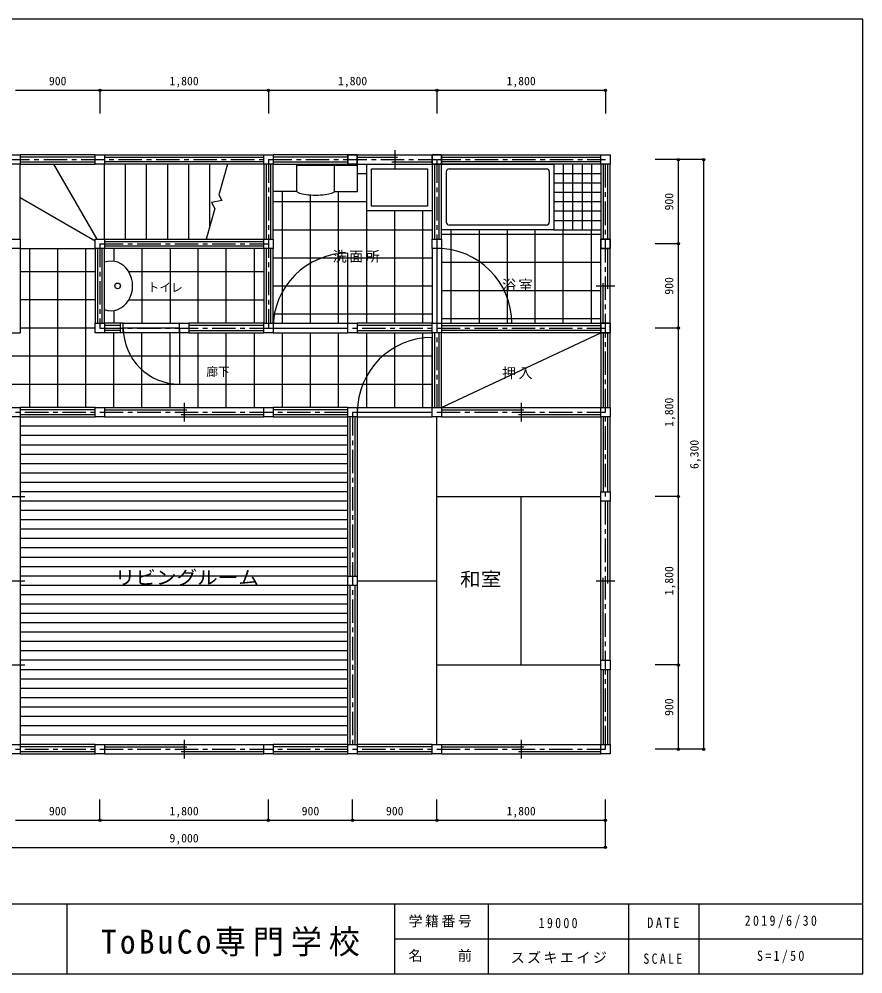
# Model space of a CAD drawing. Units: millimetres at full size, sheet at 1:50. Extents: x -7250 to 7250, y -5100 to 5100.
# Drawn here: x -1762 to 7250, y -5100 to 5100 of the extents above; entities that cross this region are included whole.
import ezdxf
from ezdxf.enums import TextEntityAlignment as Align

# ---------------------------------------------------------------- set-up
doc = ezdxf.new("R2010")
doc.units = ezdxf.units.MM
doc.header["$LTSCALE"] = 50
doc.header["$PDMODE"] = 32
doc.header["$PDSIZE"] = 25
doc.linetypes.add('CHAIN1', pattern=[8, 5, -1, 1, -1])
for name, color, linetype in [('0-0_中心線', 4, 'CHAIN1'), ('0-1_柱', 7, 'Continuous'), ('0-2_壁', 7, 'Continuous'), ('0-3_開閉口', 4, 'Continuous'), ('0-4_畳・床仕上げ', 4, 'Continuous'), ('0-5_家具設備', 4, 'Continuous'), ('0-6_文字', 7, 'Continuous'), ('0-7_寸法', 4, 'Continuous'), ('0-8_図名縮尺', 7, 'Continuous'), ('F-F', 7, 'Continuous')]:
    doc.layers.add(name, color=color, linetype=linetype)
doc.styles.add('ＭＳ ゴシック', font='')
doc.styles.get('ＭＳ ゴシック').set_extended_font_data('MS Gothic')

msp = doc.modelspace()

# ---------------------------------------------------------------- linework, layer by layer
at = {"layer": '0-0_中心線'}
for p, q in [((-2700, 3600), (2694.63, 3600)), ((900, 3600), (900, 1800)), ((2700, 3600), (2700, 900)), ((2704.63, 3600), (4500, 3600)), ((-900, 2700), (900, 2700)), ((-900, 2700), (-900, 1800)), ((-900, 1800), (4500, 1800)), ((1800, 900), (1800, -2700))]:
    msp.add_line(p, q, dxfattribs=at)
for points in [[(-4500, -2700), (4500, -2700), (4500, 3600)], [(-4500, -2700), (-4500, 900), (4500, 900)]]:
    msp.add_lwpolyline(points, dxfattribs=at)
at = {"layer": '0-1_柱'}
for p, q in [((1750, 3650), (1750, 3550)), ((-1750, 3550), (-1850, 3550)), ((-680, 1750), (-680, 1850)), ((-650, 1850), (-680, 1850)), ((-650, 1750), (-650, 1850)), ((-650, 1750), (-680, 1750))]:
    msp.add_line(p, q, dxfattribs=at)
for points in [[(-1850, 3550), (-1850, 3650), (-1750, 3650), (-1750, 3550)], [(1750, 3550), (1750, 3650), (1850, 3650), (1850, 3550)], [(1850, 3550), (1850, 3650), (1750, 3650)], [(1850, 3550), (1750, 3550), (1850, 3550)]]:
    msp.add_lwpolyline(points, dxfattribs=at)
for points in [[(-1850, 3550), (-1850, 3650), (-1750, 3650), (-1750, 3550)], [(-1850, 3550), (-1850, 3650), (-1750, 3650), (-1750, 3550)], [(-950, 3550), (-950, 3650), (-850, 3650), (-850, 3550)], [(-950, 3550), (-950, 3650), (-850, 3650), (-850, 3550)], [(850, 3550), (850, 3650), (950, 3650), (950, 3550)], [(950, 3550), (850, 3550), (850, 3650), (950, 3650)], [(850, 3550), (850, 3650), (950, 3650), (950, 3550)], [(2650, 3550), (2650, 3650), (2750, 3650), (2750, 3550)], [(2750, 3550), (2650, 3550), (2650, 3650), (2750, 3650)], [(2650, 3650), (2650, 3550), (2750, 3550), (2750, 3650)], [(4450, 3550), (4450, 3650), (4550, 3650), (4550, 3550)], [(4550, 3550), (4450, 3550), (4450, 3650), (4550, 3650)], [(-1750, 2650), (-1850, 2650), (-1850, 2750), (-1750, 2750)], [(-950, 2650), (-950, 2750), (-850, 2750), (-850, 2650)], [(-850, 2650), (-950, 2650), (-950, 2750), (-850, 2750)], [(850, 2650), (850, 2750), (950, 2750), (950, 2650)], [(950, 2650), (850, 2650), (850, 2750), (950, 2750)], [(950, 2650), (850, 2650), (850, 2750), (950, 2750)], [(2750, 2650), (2650, 2650), (2650, 2750), (2750, 2750)], [(2650, 2750), (2750, 2750), (2750, 2650), (2650, 2650)], [(4550, 2650), (4450, 2650), (4450, 2750), (4550, 2750)], [(4450, 2650), (4550, 2650), (4550, 2750), (4450, 2750)], [(-850, 1750), (-950, 1750), (-950, 1850), (-850, 1850)], [(-850, 1850), (-850, 1750), (-950, 1750), (-950, 1850)], [(-50, 1750), (-50, 1850), (50, 1850), (50, 1750)], [(50, 1850), (50, 1750), (-50, 1750), (-50, 1850)], [(950, 1750), (850, 1750), (850, 1850), (950, 1850)], [(850, 1750), (850, 1850), (950, 1850), (950, 1750)], [(850, 1750), (850, 1850), (950, 1850), (950, 1750)], [(1750, 1750), (1750, 1850), (1850, 1850), (1850, 1750)], [(1750, 1750), (1750, 1850), (1850, 1850), (1850, 1750)], [(2650, 1750), (2650, 1850), (2750, 1850), (2750, 1750)], [(2750, 1750), (2650, 1750), (2650, 1850), (2750, 1850)], [(2650, 1750), (2650, 1850), (2750, 1850), (2750, 1750)], [(2650, 1850), (2750, 1850), (2750, 1750), (2650, 1750)], [(4450, 1750), (4450, 1850), (4550, 1850), (4550, 1750)], [(4550, 1750), (4450, 1750), (4450, 1850), (4550, 1850)], [(4450, 1750), (4550, 1750), (4550, 1850), (4450, 1850)], [(-1850, 850), (-1850, 950), (-1750, 950), (-1750, 850)], [(-1750, 850), (-1850, 850), (-1850, 950), (-1750, 950)], [(-1750, 950), (-1750, 850), (-1850, 850), (-1850, 950)], [(-950, 850), (-950, 950), (-850, 950), (-850, 850)], [(-950, 850), (-950, 950), (-850, 950), (-850, 850)], [(850, 850), (850, 950), (950, 950), (950, 850)], [(850, 850), (850, 950), (950, 950), (950, 850)], [(1850, 850), (1750, 850), (1750, 950), (1850, 950)], [(1750, 850), (1750, 950), (1850, 950), (1850, 850)], [(1750, 850), (1750, 950), (1850, 950), (1850, 850)], [(2750, 850), (2650, 850), (2650, 950), (2750, 950)], [(2650, 850), (2650, 950), (2750, 950), (2750, 850)], [(2650, 850), (2650, 950), (2750, 950), (2750, 850)], [(4550, 850), (4450, 850), (4450, 950), (4550, 950)], [(4550, 850), (4450, 850), (4450, 950), (4550, 950)], [(4450, 850), (4450, 950), (4550, 950), (4550, 850)], [(4550, -50), (4450, -50), (4450, 50), (4550, 50)], [(4550, -50), (4450, -50), (4450, 50), (4550, 50)], [(1850, -950), (1750, -950), (1750, -850), (1850, -850)], [(1850, -950), (1750, -950), (1750, -850), (1850, -850)], [(4550, -1850), (4450, -1850), (4450, -1750), (4550, -1750)], [(4550, -1850), (4450, -1850), (4450, -1750), (4550, -1750)], [(-1850, -2750), (-1850, -2650), (-1750, -2650), (-1750, -2750)], [(-1850, -2750), (-1850, -2650), (-1750, -2650), (-1750, -2750)], [(-1750, -2750), (-1850, -2750), (-1850, -2650), (-1750, -2650)], [(-950, -2750), (-950, -2650), (-850, -2650), (-850, -2750)], [(-950, -2750), (-950, -2650), (-850, -2650), (-850, -2750)], [(850, -2750), (850, -2650), (950, -2650), (950, -2750)], [(850, -2750), (850, -2650), (950, -2650), (950, -2750)], [(1850, -2750), (1750, -2750), (1750, -2650), (1850, -2650)], [(1750, -2750), (1750, -2650), (1850, -2650), (1850, -2750)], [(1750, -2750), (1750, -2650), (1850, -2650), (1850, -2750)], [(2650, -2750), (2650, -2650), (2750, -2650), (2750, -2750)], [(2650, -2750), (2650, -2650), (2750, -2650), (2750, -2750)], [(4550, -2750), (4450, -2750), (4450, -2650), (4550, -2650)], [(4450, -2750), (4450, -2650), (4550, -2650), (4550, -2750)]]:
    msp.add_lwpolyline(points, close=True, dxfattribs=at)
at = {"layer": '0-2_壁'}
for p, q in [((-950, 3650), (-1750, 3650)), ((-950, 3625), (-1750, 3625)), ((-1750, 3575), (-950, 3575)), ((-850, 3650), (850, 3650)), ((-850, 3625), (850, 3625)), ((850, 3575), (-850, 3575)), ((1750, 3650), (950, 3650)), ((1750, 3625), (950, 3625)), ((950, 3575), (1750, 3575)), ((2750, 3650), (4450, 3650)), ((2750, 3625), (4450, 3625)), ((4450, 3575), (2750, 3575)), ((-1750, 3550), (-950, 3550)), ((-1750, 2750), (-1750, 3550)), ((850, 3550), (-850, 3550)), ((850, 3550), (850, 2750)), ((875, 3550), (875, 2750)), ((925, 2750), (925, 3550)), ((950, 2750), (950, 3550)), ((950, 3550), (1750, 3550)), ((2650, 3550), (2650, 2750)), ((2675, 3550), (2675, 2750)), ((2725, 2750), (2725, 3550)), ((4450, 3550), (2750, 3550)), ((2750, 2750), (2750, 3550)), ((4450, 3550), (4450, 2750)), ((4475, 3550), (4475, 2750)), ((4525, 2750), (4525, 3550)), ((4550, 2750), (4550, 3550)), ((-850, 2750), (850, 2750)), ((-850, 2725), (850, 2725)), ((850, 2675), (-850, 2675)), ((-950, 2650), (-950, 1850)), ((-925, 2650), (-925, 1850)), ((-875, 1850), (-875, 2650)), ((-850, 1850), (-850, 2650)), ((850, 2650), (-850, 2650)), ((850, 2650), (850, 1850)), ((875, 2650), (875, 1850)), ((925, 1850), (925, 2650)), ((950, 1850), (950, 2650)), ((-680, 1850), (-850, 1850)), ((850, 1850), (50, 1850)), ((2650, 1850), (1850, 1850)), ((2750, 1850), (4450, 1850)), ((-680, 1825), (-850, 1825)), ((-680, 1775), (-850, 1775)), ((-680, 1750), (-850, 1750)), ((850, 1825), (50, 1825)), ((50, 1775), (850, 1775)), ((50, 1750), (850, 1750)), ((2650, 1825), (1850, 1825)), ((1850, 1775), (2650, 1775)), ((1850, 1750), (2650, 1750)), ((2650, 1750), (2650, 950)), ((2675, 1750), (2675, 950)), ((2725, 950), (2725, 1750)), ((2750, 1825), (4450, 1825)), ((4450, 1775), (2750, 1775)), ((4450, 1750), (2750, 1750)), ((2750, 950), (2750, 1750)), ((4450, 1750), (4450, 950)), ((4475, 1750), (4475, 950)), ((4525, 950), (4525, 1750)), ((4550, 950), (4550, 1750)), ((-950, 950), (-1750, 950)), ((-950, 925), (-1750, 925)), ((1750, 950), (950, 950)), ((1750, 925), (950, 925)), ((-1750, 875), (-950, 875)), ((-1750, 850), (-950, 850)), ((950, 875), (1750, 875)), ((950, 850), (1750, 850)), ((1750, -850), (1750, 850)), ((1775, -850), (1775, 850)), ((1825, 850), (1825, -850)), ((1850, 850), (1850, -850)), ((4450, 850), (4450, 50)), ((4475, 850), (4475, 50)), ((4525, 50), (4525, 850)), ((4550, 50), (4550, 850)), ((1750, -2650), (1750, -950)), ((1775, -2650), (1775, -950)), ((1825, -950), (1825, -2650)), ((1850, -950), (1850, -2650)), ((4450, -1850), (4450, -2650)), ((4475, -1850), (4475, -2650)), ((4525, -2650), (4525, -1850)), ((4550, -2650), (4550, -1850)), ((-950, -2650), (-1750, -2650)), ((1750, -2650), (950, -2650)), ((2650, -2650), (1850, -2650)), ((-950, -2675), (-1750, -2675)), ((-1750, -2725), (-950, -2725)), ((-1750, -2750), (-950, -2750)), ((1750, -2675), (950, -2675)), ((950, -2725), (1750, -2725)), ((950, -2750), (1750, -2750)), ((2650, -2675), (1850, -2675)), ((1850, -2725), (2650, -2725)), ((1850, -2750), (2650, -2750))]:
    msp.add_line(p, q, dxfattribs=at)
at = {"layer": '0-2_壁', "color": 4}
for p, q in [((850, 2510), (850, 1990)), ((2750, 1850), (3500, 1850))]:
    msp.add_line(p, q, dxfattribs=at)
at = {"layer": '0-3_開閉口', "color": 7}
for p, q in [((2250, 3700), (2250, 3500)), ((4400, 2250), (4600, 2250)), ((0, 1000), (0, 800)), ((3600, 1000), (3600, 800)), ((-1900, 0), (-1700, 0)), ((-1900, -900), (-1700, -900)), ((4400, -900), (4600, -900)), ((-1900, -1800), (-1700, -1800)), ((0, -2600), (0, -2800)), ((3600, -2600), (3600, -2800))]:
    msp.add_line(p, q, dxfattribs=at)
at = {"layer": '0-3_開閉口'}
for p, q in [((1850, 3650), (2650, 3650)), ((1850, 3550), (2650, 3550)), ((1750, 1850), (1750, 2600)), ((2650, 2650), (2650, 1850)), ((2750, 2650), (2750, 1850)), ((4450, 1850), (4450, 2650)), ((4550, 1850), (4550, 2650)), ((-650, 1850), (-50, 1850)), ((950, 1850), (1750, 1850)), ((-50, 1750), (-650, 1750)), ((-50, 1800), (-50, 1200)), ((950, 1750), (1750, 1750)), ((-850, 950), (850, 950)), ((1850, 950), (2650, 950)), ((2750, 950), (4450, 950)), ((-1750, 850), (-1750, -2650)), ((-850, 850), (850, 850)), ((1850, 850), (2650, 850)), ((2750, 850), (4450, 850)), ((4450, -1750), (4450, -50)), ((4550, -1750), (4550, -50)), ((-850, -2650), (850, -2650)), ((2750, -2650), (4450, -2650)), ((-850, -2750), (850, -2750)), ((2750, -2750), (4450, -2750))]:
    msp.add_line(p, q, dxfattribs=at)
at = {"layer": '0-3_開閉口', "color": 2}
for p, q in [((1850, 3625), (2280, 3625)), ((2220, 3575), (2650, 3575)), ((2700, 2650), (2700, 1850)), ((4525, 2220), (4525, 2650)), ((4475, 1850), (4475, 2280)), ((-50, 1800), (-650, 1800)), ((950, 1800), (1750, 1800)), ((-850, 925), (30, 925)), ((2750, 925), (3630, 925)), ((-30, 875), (850, 875)), ((1850, 900), (2650, 900)), ((3570, 875), (4450, 875)), ((4525, -930), (4525, -50)), ((4475, -1750), (4475, -870)), ((-850, -2675), (30, -2675)), ((-30, -2725), (850, -2725)), ((2750, -2675), (3630, -2675)), ((3570, -2725), (4450, -2725))]:
    msp.add_line(p, q, dxfattribs=at)
at = {"layer": '0-3_開閉口'}
for centre, radius, start, end in [((1750, 1800), 800, 90, 180), ((2700, 1850), 800, 0, 90), ((-50, 1800), 600, 180, 270), ((2650, 900), 800, 90, 180)]:
    msp.add_arc(centre, radius, start, end, dxfattribs=at)
at = {"layer": '0-4_畳・床仕上げ'}
for p, q in [((-928.87, 2750), (-1390.75, 3550)), ((-850, 2750), (-850, 3550)), ((-625, 2750), (-625, 3550)), ((-400, 2750), (-400, 3550)), ((-175, 2750), (-175, 3550)), ((50, 2750), (50, 3550)), ((275, 2890.35), (275, 3550)), ((4050, 3550), (4050, 2850)), ((4150, 3550), (4150, 2850)), ((4250, 3550), (4250, 2850)), ((4350, 3550), (4350, 2850)), ((1852.22, 3450), (1950, 3450)), ((3950, 3450), (4450, 3450)), ((3950, 3350), (4450, 3350)), ((-950, 2728.87), (-1750, 3190.75)), ((1050, 1850), (1050, 3260)), ((1350, 1850), (1350, 3221.53)), ((1650, 1850), (1650, 3260)), ((3950, 3250), (4450, 3250)), ((328.21, 3077.85), (235.17, 2750)), ((950, 3150), (1950, 3150)), ((3950, 3150), (4450, 3150)), ((1950, 1850), (1950, 3050)), ((2250, 1850), (2250, 3050)), ((2550, 1850), (2550, 3050)), ((3950, 3050), (4450, 3050)), ((3950, 2950), (4450, 2950)), ((950, 2850), (2650, 2850)), ((4450, 2800), (2750, 2800)), ((2850, 2850), (2850, 1850)), ((3150, 2850), (3150, 1850)), ((3450, 2850), (3450, 1850)), ((3750, 1850), (3750, 2850)), ((3950, 2850), (4450, 2850)), ((4050, 1850), (4050, 2850)), ((4350, 1850), (4350, 2850)), ((-1750, 2650), (-950, 2650)), ((-1750, 2650), (-1750, 1750)), ((-1650, 2650), (-1650, 950)), ((-1350, 950), (-1350, 2650)), ((-1050, 950), (-1050, 2650)), ((-750, 2650), (-750, 2512.74)), ((-450, 2650), (-450, 1850)), ((-150, 2650), (-150, 1850)), ((150, 1850), (150, 2650)), ((450, 1850), (450, 2650)), ((750, 1850), (750, 2650)), ((950, 2550), (2650, 2550)), ((4450, 2500), (2750, 2500)), ((-950, 2400), (-1750, 2400)), ((850, 2400), (-590.4, 2400)), ((950, 2250), (2650, 2250)), ((2750, 2200), (4450, 2200)), ((-950, 2100), (-1750, 2100)), ((-590.4, 2100), (850, 2100)), ((-750, 1987.27), (-750, 1850)), ((950, 1950), (2650, 1950)), ((2750, 1900), (4450, 1900)), ((-2650, 1750), (-1750, 1750)), ((-950, 1800), (-1750, 1800)), ((-750, 950), (-750, 1750)), ((-450, 950), (-450, 1750)), ((-150, 950), (-150, 1750)), ((150, 950), (150, 1750)), ((450, 950), (450, 1750)), ((750, 950), (750, 1750)), ((1050, 950), (1050, 1750)), ((1350, 950), (1350, 1750)), ((1650, 950), (1650, 1750)), ((1950, 950), (1950, 1750)), ((2250, 950), (2250, 1750)), ((2550, 950), (2550, 1750)), ((2750, 950), (4450, 1750)), ((2650, 950), (2650, 1700)), ((2650, 1500), (-2650, 1500)), ((-2650, 1200), (2650, 1200)), ((2700, -2650), (2700, 850)), ((1750, 750), (-1750, 750)), ((1750, 650), (-1750, 650)), ((1750, 550), (-1750, 550)), ((1750, 450), (-1750, 450)), ((1750, 350), (-1750, 350)), ((1750, 250), (-1750, 250)), ((1750, 150), (-1750, 150)), ((1750, 50), (-1750, 50)), ((2700, 0), (4450, 0)), ((3600, -1800), (3600, 0)), ((1750, -50), (-1750, -50)), ((1750, -150), (-1750, -150)), ((1750, -250), (-1750, -250)), ((1750, -350), (-1750, -350)), ((1750, -450), (-1750, -450)), ((1750, -550), (-1750, -550)), ((1750, -650), (-1750, -650)), ((1750, -750), (-1750, -750)), ((1750, -850), (-1750, -850)), ((1850, -900), (2700, -900)), ((1750, -950), (-1750, -950)), ((1750, -1049.99), (-1750, -1049.99)), ((1750, -1150), (-1750, -1150)), ((1750, -1250), (-1750, -1250)), ((1750, -1349.99), (-1750, -1349.99)), ((1750, -1449.99), (-1750, -1449.99)), ((1750, -1549.99), (-1750, -1549.99)), ((1750, -1649.99), (-1750, -1649.99)), ((1750, -1749.99), (-1750, -1749.99)), ((2700, -1800), (4450, -1800)), ((1750, -1849.99), (-1750, -1849.99)), ((1750, -1949.99), (-1750, -1949.99)), ((1750, -2049.99), (-1750, -2049.99)), ((1750, -2149.99), (-1750, -2149.99)), ((1750, -2249.99), (-1750, -2249.99)), ((1750, -2349.99), (-1750, -2349.99)), ((1750, -2449.99), (-1750, -2449.99)), ((1750, -2549.99), (-1750, -2549.99))]:
    msp.add_line(p, q, dxfattribs=at)
at = {"layer": '0-4_畳・床仕上げ', "color": 7}
msp.add_line((293.76, 3139.6), (328.21, 3077.85), dxfattribs=at)
at = {"layer": '0-4_畳・床仕上げ'}
msp.add_lwpolyline([(462.22, 3550), (369.17, 3222.15), (403.62, 3160.4), (293.76, 3139.6)], dxfattribs=at)
at = {"layer": '0-5_家具設備'}
for p, q in [((1204.85, 3260), (1204.85, 3540)), ((1204.85, 3540), (1852.22, 3540)), ((1604.85, 3260), (1604.85, 3540)), ((1950, 3550), (2650, 3550)), ((2000, 3500), (2600, 3500)), ((2650, 3550), (2650, 3050)), ((2800, 3470), (2800, 2930)), ((2830, 3500), (3870, 3500)), ((3900, 3470), (3900, 2930)), ((3950, 3550), (3950, 2850)), ((1204.85, 3260), (950, 3260)), ((3870, 2900), (2830, 2900)), ((3950, 2850), (2750, 2850))]:
    msp.add_line(p, q, dxfattribs=at)
at = {"layer": '0-5_家具設備', "color": 3}
msp.add_line((-850, 1997.57), (-850, 2502.43), dxfattribs=at)
at = {"layer": '0-5_家具設備'}
for points in [[(1604.85, 3260), (1852.22, 3260), (1852.22, 3550)], [(2650, 3050), (1950, 3050), (1950, 3550)], [(2600, 3500), (2600, 3100), (2000, 3100), (2000, 3500)], [(2750, 2850), (2750, 3550), (3950, 3550)]]:
    msp.add_lwpolyline(points, dxfattribs=at)
at = {"layer": '0-5_家具設備', "color": 3}
msp.add_circle((-710, 2250), 30, dxfattribs=at)
at = {"layer": '0-5_家具設備'}
for centre, start, end in [((2830, 3470), 90, 180), ((3870, 3470), 0, 90), ((2830, 2930), 180, 270), ((3870, 2930), 270, 0)]:
    msp.add_arc(centre, 30, start, end, dxfattribs=at)
msp.add_ellipse((1404.85, 3260), major_axis=(200, 0), ratio=0.2, start_param=3.14159265, end_param=6.28318531, dxfattribs=at)
at = {"layer": '0-5_家具設備', "color": 3}
msp.add_ellipse((-780, 2250), major_axis=(0, 265), ratio=0.8679, start_param=2.83234, end_param=6.5924393, dxfattribs=at)
at = {"layer": '0-7_寸法'}
for p, q in [((-1800, 4340.55), (-900, 4340.55)), ((-900, 4340.55), (-900, 4092.52)), ((-900, 4340.55), (900, 4340.55)), ((900, 4340.55), (900, 4092.52)), ((900, 4340.55), (2700, 4340.55)), ((2700, 4340.55), (2700, 4092.52)), ((2700, 4340.55), (4500, 4340.55)), ((4500, 4340.55), (4500, 4092.52)), ((5277.56, 3600), (5029.53, 3600)), ((5547.61, 3600), (5277.56, 3600)), ((5277.56, 3600), (5277.56, 2700)), ((5547.61, 3600), (5547.61, -2700)), ((5277.56, 2700), (5029.53, 2700)), ((5277.56, 2700), (5277.56, 1800)), ((5277.56, 1800), (5029.53, 1800)), ((5277.56, 1800), (5277.56, 0)), ((5277.56, 0), (5029.53, 0)), ((5277.56, 0), (5277.56, -1800)), ((5277.56, -1800), (5029.53, -1800)), ((5277.56, -1800), (5277.56, -2700)), ((5277.56, -2700), (5029.53, -2700)), ((5547.61, -2700), (5277.56, -2700)), ((-900, -3458.66), (-900, -3238.19)), ((900, -3458.66), (900, -3238.19)), ((1800, -3458.66), (1800, -3238.19)), ((2700, -3458.66), (2700, -3238.19)), ((4500, -3458.66), (4500, -3238.19)), ((-1800, -3458.66), (-900, -3458.66)), ((-900, -3458.66), (900, -3458.66)), ((900, -3458.66), (1800, -3458.66)), ((1800, -3458.66), (2700, -3458.66)), ((2700, -3458.66), (4500, -3458.66)), ((4500, -3748.03), (4500, -3458.66)), ((-4500, -3748.03), (4500, -3748.03))]:
    msp.add_line(p, q, dxfattribs=at)
for p in [(-900, 4340.55), (900, 4340.55), (2700, 4340.55), (4500, 4340.55), (5277.56, 3600), (5547.61, 3600), (5277.56, 2700), (5277.56, 1800), (5277.56, 0), (5277.56, -1800), (5277.56, -2700), (5547.61, -2700), (-900, -3458.66), (900, -3458.66), (1800, -3458.66), (2700, -3458.66), (4500, -3458.66), (4500, -3748.03)]:
    msp.add_point(p, dxfattribs=at)
at = {"layer": 'F-F'}
for p, q in [((-7250, -4350), (7250, -4350)), ((-1250, -5100), (-1250, -4350)), ((2250, -5100), (2250, -4350)), ((3250, -5100), (3250, -4350)), ((4750, -5100), (4750, -4350)), ((5500, -5100), (5500, -4350)), ((2250, -4725), (7250, -4725))]:
    msp.add_line(p, q, dxfattribs=at)
msp.add_lwpolyline([(-7250, -5100), (7250, -5100), (7250, 5100), (-7250, 5100)], close=True, dxfattribs=at)

# ---------------------------------------------------------------- texts
at = {"layer": '0-0_中心線', "color": 7, "char_height": 110, "attachment_point": 7, "style": 'ＭＳ ゴシック'}
for s, insert in [('\\T1.39;\\W0.85;2019/6/30', (5987.5, -4612.5)), ('\\T1.17;スズキエイジ', (3487.5, -4987.5)), ('\\T1.39;\\W0.85;S=1/50', (6118.75, -4987.5))]:
    msp.add_mtext(s, dxfattribs=dict(at, insert=insert))
at = {"layer": '0-6_文字', "color": 4, "style": 'ＭＳ ゴシック'}
for s, p in [('トイレ', (-390.04, 2159.57)), ('廊下', (236.91, 1259.46))]:
    msp.add_text(s, height=91.64, dxfattribs=at).set_placement(p, align=Align.BOTTOM_LEFT)
at = {"layer": '0-6_文字', "style": 'ＭＳ ゴシック', "width": 1.1}
for s, p in [('リビングルーム', (-740.95, -982.05)), ('和室', (2948.14, -1001.2))]:
    msp.add_text(s, height=146.6, dxfattribs=at).set_placement(p, align=Align.BOTTOM_LEFT)
at = {"layer": '0-6_文字', "char_height": 110, "attachment_point": 7, "style": 'ＭＳ ゴシック'}
for s, insert in [('\\T1.17;洗面所', (1587.6, 2497.64)), ('\\T1.17;浴室', (3396.08, 2191.22)), ('\\T1.17;押入', (3396.08, 1252.81))]:
    msp.add_mtext(s, dxfattribs=dict(at, insert=insert))
at = {"layer": '0-7_寸法', "style": 'ＭＳ ゴシック'}
for s, p in [('900', (-1443.75, 4365.55)), ('1,800', (-156.25, 4365.55)), ('1,800', (1643.75, 4365.55)), ('1,800', (3443.75, 4365.55)), ('900', (-1443.75, -3433.66)), ('1,800', (-156.25, -3433.66)), ('900', (1256.25, -3433.66)), ('900', (2156.25, -3433.66)), ('1,800', (3443.75, -3433.66)), ('9,000', (-156.25, -3723.03))]:
    msp.add_text(s, height=91.64, dxfattribs=at).set_placement(p, align=Align.BOTTOM_LEFT)
for s, p in [('900', (5252.56, 3056.25)), ('900', (5252.56, 2156.25)), ('1,800', (5252.56, 743.75)), ('6,300', (5522.61, 293.75)), ('1,800', (5252.56, -1056.25)), ('900', (5252.56, -2343.75))]:
    msp.add_text(s, height=91.64, rotation=90, dxfattribs=at).set_placement(p, align=Align.BOTTOM_LEFT)
at = {"layer": '0-8_図名縮尺', "insert": (3787.5, -4612.5), "char_height": 110, "attachment_point": 7, "style": 'ＭＳ ゴシック'}
msp.add_mtext('\\T1.38;\\W0.85;19000', dxfattribs=at)
at = {"layer": 'F-F', "char_height": 110, "attachment_point": 7, "style": 'ＭＳ ゴシック'}
for s, insert in [('\\T1.17;学籍番号', (2396.72, -4603.08)), ('\\T1.38;\\W0.9;DATE', (4944.81, -4607.89)), ('\\T1.17;名\u3000\u3000前', (2397.14, -4971.39)), ('\\T1.38;\\W0.85;SCALE', (4905.33, -4993.87))]:
    msp.add_mtext(s, dxfattribs=dict(at, insert=insert))
at = {"layer": 'F-F', "color": 2, "insert": (-886.82, -4913.01), "char_height": 256.6, "attachment_point": 7, "style": 'ＭＳ ゴシック'}
msp.add_mtext('\\T1.22;\\W0.95;ToBuCo専門学校', dxfattribs=at)

doc.saveas('drawing.dxf')
